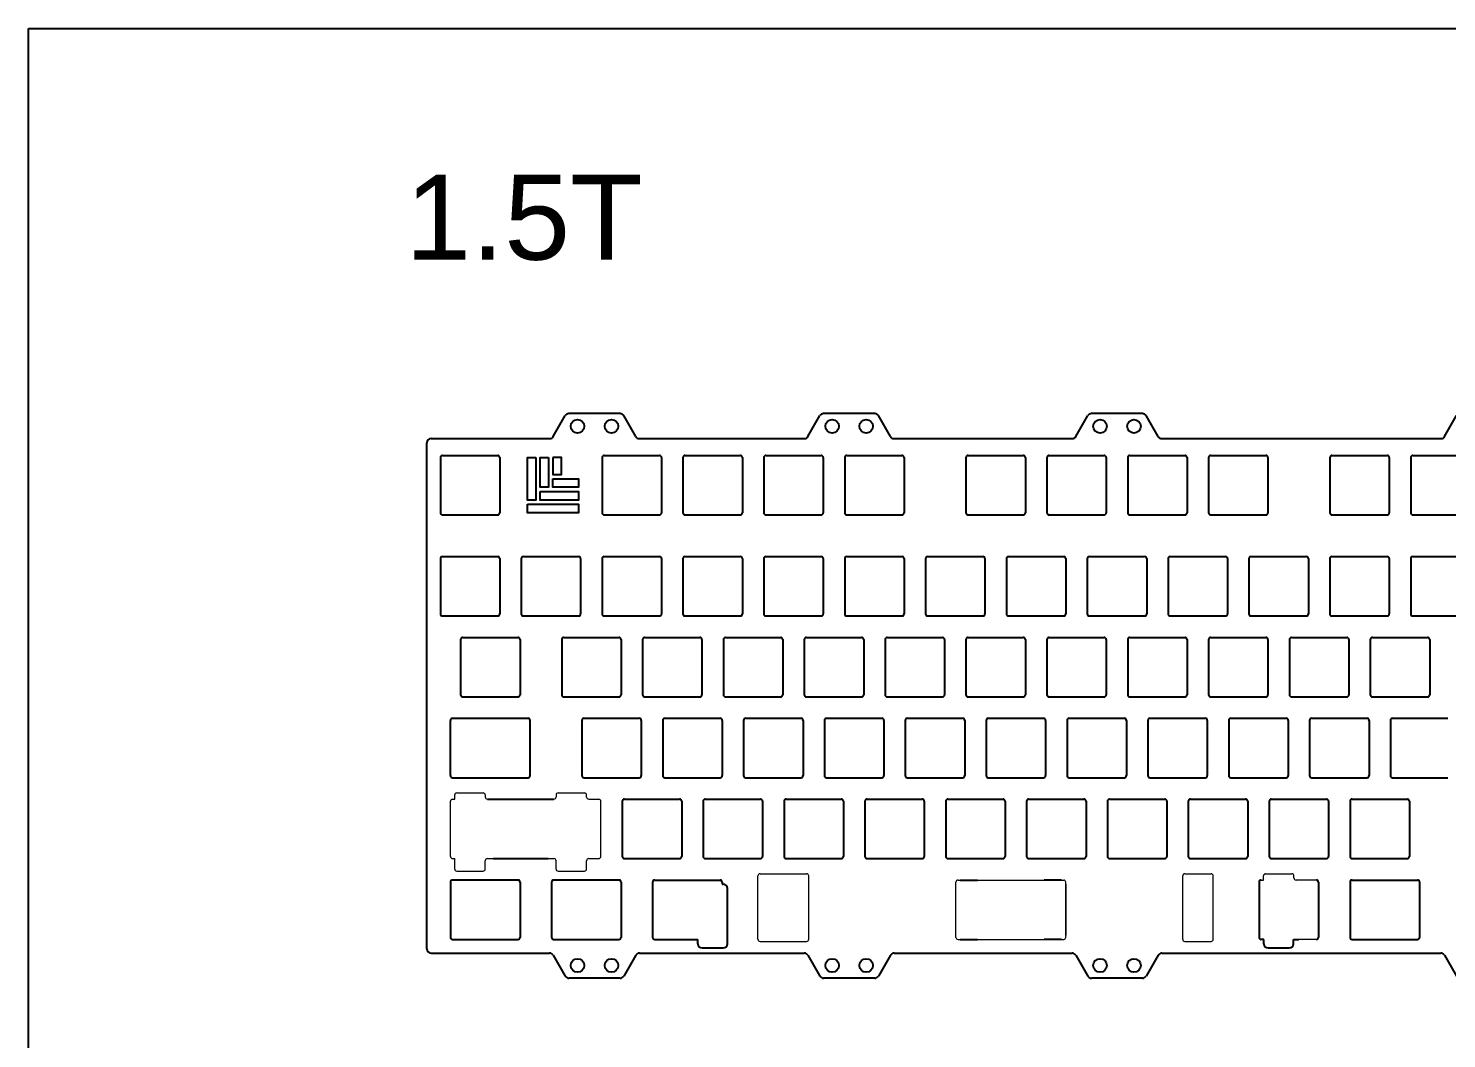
# Model space of a CAD drawing. Header units: millimetres. Extents: x 2604 to 3137, y 1244 to 1720.
# Drawn here: x 2603.6 to 2937.7, y 1482 to 1720 of the extents above; entities that cross this region are included whole.
import ezdxf

# ---------------------------------------------------------------- set-up
doc = ezdxf.new("R2010")
doc.units = ezdxf.units.MM
doc.layers.add('HOLE', color=10, linetype='Continuous')
doc.layers.add('Layer 1', color=7, linetype='Continuous')
doc.styles.get("Standard").update_dxf_attribs({"font": 'arial.ttf'})

msp = doc.modelspace()

# ---------------------------------------------------------------- linework, layer by layer
for p, q in [((2727.26, 1623.84), (2730.09, 1628.74)), ((2742.98, 1629.24), (2730.95, 1629.24)), ((2746.68, 1623.84), (2743.85, 1628.74)), ((2787.26, 1623.84), (2790.09, 1628.74)), ((2802.98, 1629.24), (2790.95, 1629.24)), ((2806.68, 1623.84), (2803.85, 1628.74)), ((2850.36, 1623.84), (2853.19, 1628.74)), ((2866.08, 1629.24), (2854.05, 1629.24)), ((2869.78, 1623.84), (2866.95, 1628.74)), ((2937.26, 1623.84), (2940.09, 1628.74)), ((2697.47, 1503.14), (2697.47, 1622.34)), ((2698.47, 1623.34), (2726.39, 1623.34)), ((2747.55, 1623.34), (2786.39, 1623.34)), ((2807.55, 1623.34), (2849.49, 1623.34)), ((2870.64, 1623.34), (2936.39, 1623.34)), ((2700.66, 1618.87), (2700.66, 1605.87)), ((2701.16, 1619.37), (2714.16, 1619.37)), ((2714.66, 1618.87), (2714.66, 1605.87)), ((2738.76, 1618.87), (2738.76, 1605.87)), ((2739.26, 1619.37), (2752.26, 1619.37)), ((2752.76, 1618.87), (2752.76, 1605.87)), ((2757.81, 1618.87), (2757.81, 1605.87)), ((2758.31, 1619.37), (2771.31, 1619.37)), ((2771.81, 1618.87), (2771.81, 1605.87)), ((2776.86, 1618.87), (2776.86, 1605.87)), ((2777.36, 1619.37), (2790.36, 1619.37)), ((2790.86, 1618.87), (2790.86, 1605.87)), ((2795.91, 1618.87), (2795.91, 1605.87)), ((2796.41, 1619.37), (2809.41, 1619.37)), ((2809.91, 1618.87), (2809.91, 1605.87)), ((2824.49, 1618.87), (2824.49, 1605.87)), ((2824.99, 1619.37), (2837.99, 1619.37)), ((2838.49, 1618.87), (2838.49, 1605.87)), ((2843.54, 1618.87), (2843.54, 1605.87)), ((2844.04, 1619.37), (2857.04, 1619.37)), ((2857.54, 1618.87), (2857.54, 1605.87)), ((2862.59, 1618.87), (2862.59, 1605.87)), ((2863.09, 1619.37), (2876.09, 1619.37)), ((2876.59, 1618.87), (2876.59, 1605.87)), ((2881.64, 1618.87), (2881.64, 1605.87)), ((2882.14, 1619.37), (2895.14, 1619.37)), ((2895.64, 1618.87), (2895.64, 1605.87)), ((2910.22, 1618.87), (2910.22, 1605.87)), ((2910.72, 1619.37), (2923.72, 1619.37)), ((2924.22, 1618.87), (2924.22, 1605.87)), ((2929.27, 1618.87), (2929.27, 1605.87)), ((2929.77, 1619.37), (2942.77, 1619.37)), ((2701.16, 1605.37), (2714.16, 1605.37)), ((2739.26, 1605.37), (2752.26, 1605.37)), ((2758.31, 1605.37), (2771.31, 1605.37)), ((2777.36, 1605.37), (2790.36, 1605.37)), ((2796.41, 1605.37), (2809.41, 1605.37)), ((2824.99, 1605.37), (2837.99, 1605.37)), ((2844.04, 1605.37), (2857.04, 1605.37)), ((2863.09, 1605.37), (2876.09, 1605.37)), ((2882.14, 1605.37), (2895.14, 1605.37)), ((2910.72, 1605.37), (2923.72, 1605.37)), ((2929.77, 1605.37), (2942.77, 1605.37)), ((2700.66, 1595.06), (2700.66, 1582.06)), ((2701.16, 1595.56), (2714.16, 1595.56)), ((2714.66, 1595.06), (2714.66, 1582.06)), ((2719.71, 1595.06), (2719.71, 1582.06)), ((2720.21, 1595.56), (2733.21, 1595.56)), ((2733.71, 1595.06), (2733.71, 1582.06)), ((2738.76, 1595.06), (2738.76, 1582.06)), ((2739.26, 1595.56), (2752.26, 1595.56)), ((2752.76, 1595.06), (2752.76, 1582.06)), ((2757.81, 1595.06), (2757.81, 1582.06)), ((2758.31, 1595.56), (2771.31, 1595.56)), ((2771.81, 1595.06), (2771.81, 1582.06)), ((2776.86, 1595.06), (2776.86, 1582.06)), ((2777.36, 1595.56), (2790.36, 1595.56)), ((2790.86, 1595.06), (2790.86, 1582.06)), ((2795.91, 1595.06), (2795.91, 1582.06)), ((2796.41, 1595.56), (2809.41, 1595.56)), ((2809.91, 1595.06), (2809.91, 1582.06)), ((2814.96, 1595.06), (2814.96, 1582.06)), ((2815.46, 1595.56), (2828.46, 1595.56)), ((2828.96, 1595.06), (2828.96, 1582.06)), ((2834.01, 1595.06), (2834.01, 1582.06)), ((2834.51, 1595.56), (2847.51, 1595.56)), ((2848.01, 1595.06), (2848.01, 1582.06)), ((2853.06, 1595.06), (2853.06, 1582.06)), ((2853.56, 1595.56), (2866.56, 1595.56)), ((2867.06, 1595.06), (2867.06, 1582.06)), ((2872.11, 1595.06), (2872.11, 1582.06)), ((2872.61, 1595.56), (2885.61, 1595.56)), ((2886.11, 1595.06), (2886.11, 1582.06)), ((2891.16, 1595.06), (2891.16, 1582.06)), ((2891.66, 1595.56), (2904.66, 1595.56)), ((2905.16, 1595.06), (2905.16, 1582.06)), ((2910.21, 1595.06), (2910.21, 1582.06)), ((2910.71, 1595.56), (2923.71, 1595.56)), ((2924.21, 1595.06), (2924.21, 1582.06)), ((2929.26, 1595.06), (2929.26, 1582.06)), ((2929.76, 1595.56), (2942.76, 1595.56)), ((2701.16, 1581.56), (2714.16, 1581.56)), ((2720.21, 1581.56), (2733.21, 1581.56)), ((2739.26, 1581.56), (2752.26, 1581.56)), ((2758.31, 1581.56), (2771.31, 1581.56)), ((2777.36, 1581.56), (2790.36, 1581.56)), ((2796.41, 1581.56), (2809.41, 1581.56)), ((2815.46, 1581.56), (2828.46, 1581.56)), ((2834.51, 1581.56), (2847.51, 1581.56)), ((2853.56, 1581.56), (2866.56, 1581.56)), ((2872.61, 1581.56), (2885.61, 1581.56)), ((2891.66, 1581.56), (2904.66, 1581.56)), ((2910.71, 1581.56), (2923.71, 1581.56)), ((2929.76, 1581.56), (2942.76, 1581.56)), ((2705.42, 1576.01), (2705.42, 1563.01)), ((2705.92, 1576.51), (2718.92, 1576.51)), ((2719.42, 1576.01), (2719.42, 1563.01)), ((2729.24, 1576.01), (2729.24, 1563.01)), ((2729.74, 1576.51), (2742.74, 1576.51)), ((2743.24, 1576.01), (2743.24, 1563.01)), ((2748.29, 1576.01), (2748.29, 1563.01)), ((2748.79, 1576.51), (2761.79, 1576.51)), ((2762.29, 1576.01), (2762.29, 1563.01)), ((2767.34, 1576.01), (2767.34, 1563.01)), ((2767.84, 1576.51), (2780.84, 1576.51)), ((2781.34, 1576.01), (2781.34, 1563.01)), ((2786.39, 1576.01), (2786.39, 1563.01)), ((2786.89, 1576.51), (2799.89, 1576.51)), ((2800.39, 1576.01), (2800.39, 1563.01)), ((2805.44, 1576.01), (2805.44, 1563.01)), ((2805.94, 1576.51), (2818.94, 1576.51)), ((2819.44, 1576.01), (2819.44, 1563.01)), ((2824.49, 1576.01), (2824.49, 1563.01)), ((2824.99, 1576.51), (2837.99, 1576.51)), ((2838.49, 1576.01), (2838.49, 1563.01)), ((2843.54, 1576.01), (2843.54, 1563.01)), ((2844.04, 1576.51), (2857.04, 1576.51)), ((2857.54, 1576.01), (2857.54, 1563.01)), ((2862.59, 1576.01), (2862.59, 1563.01)), ((2863.09, 1576.51), (2876.09, 1576.51)), ((2876.59, 1576.01), (2876.59, 1563.01)), ((2881.64, 1576.01), (2881.64, 1563.01)), ((2882.14, 1576.51), (2895.14, 1576.51)), ((2895.64, 1576.01), (2895.64, 1563.01)), ((2900.69, 1576.01), (2900.69, 1563.01)), ((2901.19, 1576.51), (2914.19, 1576.51)), ((2914.69, 1576.01), (2914.69, 1563.01)), ((2919.74, 1576.01), (2919.74, 1563.01)), ((2920.24, 1576.51), (2933.24, 1576.51)), ((2933.74, 1576.01), (2933.74, 1563.01)), ((2705.92, 1562.51), (2718.92, 1562.51)), ((2729.74, 1562.51), (2742.74, 1562.51)), ((2748.79, 1562.51), (2761.79, 1562.51)), ((2767.84, 1562.51), (2780.84, 1562.51)), ((2786.89, 1562.51), (2799.89, 1562.51)), ((2805.94, 1562.51), (2818.94, 1562.51)), ((2824.99, 1562.51), (2837.99, 1562.51)), ((2844.04, 1562.51), (2857.04, 1562.51)), ((2863.09, 1562.51), (2876.09, 1562.51)), ((2882.14, 1562.51), (2895.14, 1562.51)), ((2901.19, 1562.51), (2914.19, 1562.51)), ((2920.24, 1562.51), (2933.24, 1562.51)), ((2703.54, 1557.46), (2721.31, 1557.46)), ((2734.5, 1557.46), (2747.5, 1557.46)), ((2753.55, 1557.46), (2766.55, 1557.46)), ((2772.6, 1557.46), (2785.6, 1557.46)), ((2791.65, 1557.46), (2804.65, 1557.46)), ((2810.7, 1557.46), (2823.7, 1557.46)), ((2829.75, 1557.46), (2842.75, 1557.46)), ((2848.8, 1557.46), (2861.8, 1557.46)), ((2867.85, 1557.46), (2880.85, 1557.46)), ((2886.9, 1557.46), (2899.9, 1557.46)), ((2905.95, 1557.46), (2918.95, 1557.46)), ((2925, 1557.46), (2938, 1557.46)), ((2703.04, 1543.96), (2703.04, 1556.96)), ((2721.81, 1543.96), (2721.81, 1556.96)), ((2734, 1556.96), (2734, 1543.96)), ((2748, 1556.96), (2748, 1543.96)), ((2753.05, 1556.96), (2753.05, 1543.96)), ((2767.05, 1556.96), (2767.05, 1543.96)), ((2772.1, 1556.96), (2772.1, 1543.96)), ((2786.1, 1556.96), (2786.1, 1543.96)), ((2791.15, 1556.96), (2791.15, 1543.96)), ((2805.15, 1556.96), (2805.15, 1543.96)), ((2810.2, 1556.96), (2810.2, 1543.96)), ((2824.2, 1556.96), (2824.2, 1543.96)), ((2829.25, 1556.96), (2829.25, 1543.96)), ((2843.25, 1556.96), (2843.25, 1543.96)), ((2848.3, 1556.96), (2848.3, 1543.96)), ((2862.3, 1556.96), (2862.3, 1543.96)), ((2867.35, 1556.96), (2867.35, 1543.96)), ((2881.35, 1556.96), (2881.35, 1543.96)), ((2886.4, 1556.96), (2886.4, 1543.96)), ((2900.4, 1556.96), (2900.4, 1543.96)), ((2905.45, 1556.96), (2905.45, 1543.96)), ((2919.45, 1556.96), (2919.45, 1543.96)), ((2924.5, 1556.96), (2924.5, 1543.96)), ((2703.54, 1543.46), (2721.31, 1543.46)), ((2734.5, 1543.46), (2747.5, 1543.46)), ((2753.55, 1543.46), (2766.55, 1543.46)), ((2772.6, 1543.46), (2785.6, 1543.46)), ((2791.65, 1543.46), (2804.65, 1543.46)), ((2810.7, 1543.46), (2823.7, 1543.46)), ((2829.75, 1543.46), (2842.75, 1543.46)), ((2848.8, 1543.46), (2861.8, 1543.46)), ((2867.85, 1543.46), (2880.85, 1543.46)), ((2886.9, 1543.46), (2899.9, 1543.46)), ((2905.95, 1543.46), (2918.95, 1543.46)), ((2925, 1543.46), (2938, 1543.46)), ((2711.73, 1538.41), (2727.41, 1538.41)), ((2743.52, 1537.91), (2743.52, 1524.91)), ((2744.02, 1538.41), (2757.02, 1538.41)), ((2757.52, 1537.91), (2757.52, 1524.91)), ((2762.57, 1537.91), (2762.57, 1524.91)), ((2763.07, 1538.41), (2776.07, 1538.41)), ((2776.57, 1537.91), (2776.57, 1524.91)), ((2781.62, 1537.91), (2781.62, 1524.91)), ((2782.12, 1538.41), (2795.12, 1538.41)), ((2795.62, 1537.91), (2795.62, 1524.91)), ((2800.67, 1537.91), (2800.67, 1524.91)), ((2801.17, 1538.41), (2814.17, 1538.41)), ((2814.67, 1537.91), (2814.67, 1524.91)), ((2819.72, 1537.91), (2819.72, 1524.91)), ((2820.22, 1538.41), (2833.22, 1538.41)), ((2833.72, 1537.91), (2833.72, 1524.91)), ((2838.77, 1537.91), (2838.77, 1524.91)), ((2839.27, 1538.41), (2852.27, 1538.41)), ((2852.77, 1537.91), (2852.77, 1524.91)), ((2857.82, 1537.91), (2857.82, 1524.91)), ((2858.32, 1538.41), (2871.32, 1538.41)), ((2871.82, 1537.91), (2871.82, 1524.91)), ((2876.87, 1537.91), (2876.87, 1524.91)), ((2877.37, 1538.41), (2890.37, 1538.41)), ((2890.87, 1537.91), (2890.87, 1524.91)), ((2895.92, 1537.91), (2895.92, 1524.91)), ((2896.42, 1538.41), (2909.42, 1538.41)), ((2909.92, 1537.91), (2909.92, 1524.91)), ((2914.97, 1537.91), (2914.97, 1524.91)), ((2915.47, 1538.41), (2928.47, 1538.41)), ((2928.97, 1537.91), (2928.97, 1524.91)), ((2713.07, 1524.41), (2726.07, 1524.41)), ((2744.02, 1524.41), (2757.02, 1524.41)), ((2763.07, 1524.41), (2776.07, 1524.41)), ((2782.12, 1524.41), (2795.12, 1524.41)), ((2801.17, 1524.41), (2814.17, 1524.41)), ((2820.22, 1524.41), (2833.22, 1524.41)), ((2839.27, 1524.41), (2852.27, 1524.41)), ((2858.32, 1524.41), (2871.32, 1524.41)), ((2877.37, 1524.41), (2890.37, 1524.41)), ((2896.42, 1524.41), (2909.42, 1524.41)), ((2915.47, 1524.41), (2928.47, 1524.41)), ((2703.04, 1518.86), (2703.04, 1505.86)), ((2718.92, 1519.36), (2703.54, 1519.36)), ((2719.42, 1518.86), (2719.42, 1505.86)), ((2726.85, 1518.86), (2726.85, 1505.86)), ((2742.73, 1519.36), (2727.35, 1519.36)), ((2743.23, 1518.86), (2743.23, 1505.86)), ((2750.66, 1518.86), (2750.66, 1505.86)), ((2751.16, 1519.36), (2766.54, 1519.36)), ((2767.04, 1518.86), (2767.04, 1518.36)), ((2767.04, 1518.36), (2767.31, 1518.36)), ((2768.31, 1504.36), (2768.31, 1517.36)), ((2823.11, 1519.36), (2827.21, 1519.36)), ((2847.01, 1519.36), (2842.91, 1519.36)), ((2893.54, 1518.86), (2893.54, 1505.86)), ((2907.54, 1518.86), (2907.54, 1505.86)), ((2914.97, 1518.86), (2914.97, 1505.86)), ((2915.47, 1519.36), (2930.86, 1519.36)), ((2931.36, 1518.86), (2931.36, 1505.86)), ((2703.54, 1505.36), (2718.92, 1505.36)), ((2727.35, 1505.36), (2742.73, 1505.36)), ((2751.16, 1505.36), (2761.31, 1505.36)), ((2761.31, 1504.36), (2761.31, 1505.36)), ((2823.11, 1505.36), (2827.21, 1505.36)), ((2847.01, 1505.36), (2842.91, 1505.36)), ((2894.66, 1505.36), (2894.04, 1505.36)), ((2894.66, 1505.36), (2894.66, 1505.36)), ((2894.66, 1504.36), (2894.66, 1505.36)), ((2901.66, 1505.36), (2901.66, 1505.36)), ((2901.66, 1504.36), (2901.66, 1505.36)), ((2901.66, 1505.36), (2902.94, 1505.36)), ((2915.47, 1505.36), (2930.86, 1505.36)), ((2698.47, 1502.14), (2726.39, 1502.14)), ((2727.26, 1501.64), (2730.09, 1496.74)), ((2746.68, 1501.64), (2743.85, 1496.74)), ((2747.55, 1502.14), (2786.39, 1502.14)), ((2762.31, 1503.36), (2767.31, 1503.36)), ((2787.26, 1501.64), (2790.09, 1496.74)), ((2806.68, 1501.64), (2803.85, 1496.74)), ((2807.55, 1502.14), (2849.49, 1502.14)), ((2850.36, 1501.64), (2853.19, 1496.74)), ((2869.78, 1501.64), (2866.95, 1496.74)), ((2870.64, 1502.14), (2936.39, 1502.14)), ((2895.66, 1503.36), (2900.66, 1503.36)), ((2937.26, 1501.64), (2940.09, 1496.74)), ((2742.98, 1496.24), (2730.95, 1496.24)), ((2802.98, 1496.24), (2790.95, 1496.24)), ((2866.08, 1496.24), (2854.05, 1496.24))]:
    msp.add_line(p, q)
at = {"color": 7, "linetype": 'Continuous', "lineweight": 15}
for p, q in [((2700.66, 1605.87), (2700.66, 1618.87)), ((2701.16, 1619.37), (2714.16, 1619.37)), ((2738.76, 1605.87), (2738.76, 1618.87)), ((2739.26, 1619.37), (2752.26, 1619.37)), ((2752.76, 1605.87), (2752.76, 1618.87)), ((2757.81, 1605.87), (2757.81, 1618.87)), ((2758.31, 1619.37), (2771.31, 1619.37)), ((2771.81, 1605.87), (2771.81, 1618.87)), ((2776.86, 1605.87), (2776.86, 1618.87)), ((2777.36, 1619.37), (2790.36, 1619.37)), ((2790.86, 1605.87), (2790.86, 1618.87)), ((2795.91, 1605.87), (2795.91, 1618.87)), ((2796.41, 1619.37), (2809.41, 1619.37)), ((2809.91, 1605.87), (2809.91, 1618.87)), ((2824.49, 1605.87), (2824.49, 1618.87)), ((2824.99, 1619.37), (2837.99, 1619.37)), ((2838.49, 1605.87), (2838.49, 1618.87)), ((2843.54, 1605.87), (2843.54, 1618.87)), ((2844.04, 1619.37), (2857.04, 1619.37)), ((2857.54, 1605.87), (2857.54, 1618.87)), ((2862.59, 1605.87), (2862.59, 1618.87)), ((2863.09, 1619.37), (2876.09, 1619.37)), ((2876.59, 1605.87), (2876.59, 1618.87)), ((2881.64, 1605.87), (2881.64, 1618.87)), ((2882.14, 1619.37), (2895.14, 1619.37)), ((2895.64, 1605.87), (2895.64, 1618.87)), ((2910.21, 1605.87), (2910.21, 1618.87)), ((2910.71, 1619.37), (2923.71, 1619.37)), ((2924.21, 1605.87), (2924.21, 1618.87)), ((2929.26, 1605.87), (2929.26, 1618.87)), ((2929.76, 1619.37), (2942.76, 1619.37)), ((2701.16, 1605.37), (2714.16, 1605.37)), ((2739.26, 1605.37), (2752.26, 1605.37)), ((2758.31, 1605.37), (2771.31, 1605.37)), ((2777.36, 1605.37), (2790.36, 1605.37)), ((2796.41, 1605.37), (2809.41, 1605.37)), ((2824.99, 1605.37), (2837.99, 1605.37)), ((2844.04, 1605.37), (2857.04, 1605.37)), ((2863.09, 1605.37), (2876.09, 1605.37)), ((2882.14, 1605.37), (2895.14, 1605.37)), ((2910.71, 1605.37), (2923.71, 1605.37)), ((2929.76, 1605.37), (2942.76, 1605.37)), ((2700.66, 1582.06), (2700.66, 1595.06)), ((2700.66, 1582.06), (2700.66, 1595.06)), ((2714.16, 1595.56), (2701.16, 1595.56)), ((2701.16, 1595.56), (2714.16, 1595.56)), ((2714.66, 1582.06), (2714.66, 1595.06)), ((2714.66, 1582.06), (2714.66, 1595.06)), ((2719.71, 1582.06), (2719.71, 1595.06)), ((2720.21, 1595.56), (2733.21, 1595.56)), ((2733.71, 1582.06), (2733.71, 1595.06)), ((2738.76, 1582.06), (2738.76, 1595.06)), ((2739.26, 1595.56), (2752.26, 1595.56)), ((2752.76, 1582.06), (2752.76, 1595.06)), ((2757.81, 1582.06), (2757.81, 1595.06)), ((2758.31, 1595.56), (2771.31, 1595.56)), ((2771.81, 1582.06), (2771.81, 1595.06)), ((2776.86, 1582.06), (2776.86, 1595.06)), ((2777.36, 1595.56), (2790.36, 1595.56)), ((2790.86, 1582.06), (2790.86, 1595.06)), ((2795.91, 1582.06), (2795.91, 1595.06)), ((2796.41, 1595.56), (2809.41, 1595.56)), ((2809.91, 1582.06), (2809.91, 1595.06)), ((2814.96, 1582.06), (2814.96, 1595.06)), ((2815.46, 1595.56), (2828.46, 1595.56)), ((2828.96, 1582.06), (2828.96, 1595.06)), ((2834.01, 1582.06), (2834.01, 1595.06)), ((2834.51, 1595.56), (2847.51, 1595.56)), ((2848.01, 1582.06), (2848.01, 1595.06)), ((2853.06, 1582.06), (2853.06, 1595.06)), ((2853.56, 1595.56), (2866.56, 1595.56)), ((2867.06, 1582.06), (2867.06, 1595.06)), ((2872.11, 1582.06), (2872.11, 1595.06)), ((2872.61, 1595.56), (2885.61, 1595.56)), ((2886.11, 1582.06), (2886.11, 1595.06)), ((2891.16, 1582.06), (2891.16, 1595.06)), ((2891.66, 1595.56), (2904.66, 1595.56)), ((2905.16, 1582.06), (2905.16, 1595.06)), ((2910.21, 1582.06), (2910.21, 1595.06)), ((2910.71, 1595.56), (2923.71, 1595.56)), ((2924.21, 1582.06), (2924.21, 1595.06)), ((2929.26, 1582.06), (2929.26, 1595.06)), ((2929.76, 1595.56), (2942.76, 1595.56)), ((2701.16, 1581.56), (2714.16, 1581.56)), ((2714.16, 1581.56), (2701.16, 1581.56)), ((2720.21, 1581.56), (2733.21, 1581.56)), ((2739.26, 1581.56), (2752.26, 1581.56)), ((2758.31, 1581.56), (2771.31, 1581.56)), ((2777.36, 1581.56), (2790.36, 1581.56)), ((2796.41, 1581.56), (2809.41, 1581.56)), ((2815.46, 1581.56), (2828.46, 1581.56)), ((2834.51, 1581.56), (2847.51, 1581.56)), ((2853.56, 1581.56), (2866.56, 1581.56)), ((2872.61, 1581.56), (2885.61, 1581.56)), ((2891.66, 1581.56), (2904.66, 1581.56)), ((2910.71, 1581.56), (2923.71, 1581.56)), ((2929.76, 1581.56), (2942.76, 1581.56)), ((2705.42, 1563.01), (2705.42, 1576.01)), ((2705.92, 1576.51), (2718.92, 1576.51)), ((2719.42, 1563.01), (2719.42, 1576.01)), ((2729.24, 1563.01), (2729.24, 1576.01)), ((2729.74, 1576.51), (2742.74, 1576.51)), ((2743.24, 1563.01), (2743.24, 1576.01)), ((2748.29, 1563.01), (2748.29, 1576.01)), ((2748.79, 1576.51), (2761.79, 1576.51)), ((2762.29, 1563.01), (2762.29, 1576.01)), ((2767.34, 1563.01), (2767.34, 1576.01)), ((2767.84, 1576.51), (2780.84, 1576.51)), ((2781.34, 1563.01), (2781.34, 1576.01)), ((2786.39, 1563.01), (2786.39, 1576.01)), ((2786.89, 1576.51), (2799.89, 1576.51)), ((2800.39, 1563.01), (2800.39, 1576.01)), ((2805.44, 1563.01), (2805.44, 1576.01)), ((2805.94, 1576.51), (2818.94, 1576.51)), ((2819.44, 1563.01), (2819.44, 1576.01)), ((2824.49, 1563.01), (2824.49, 1576.01)), ((2824.99, 1576.51), (2837.99, 1576.51)), ((2838.49, 1563.01), (2838.49, 1576.01)), ((2843.54, 1563.01), (2843.54, 1576.01)), ((2844.04, 1576.51), (2857.04, 1576.51)), ((2857.54, 1563.01), (2857.54, 1576.01)), ((2862.59, 1563.01), (2862.59, 1576.01)), ((2863.09, 1576.51), (2876.09, 1576.51)), ((2876.59, 1563.01), (2876.59, 1576.01)), ((2881.64, 1563.01), (2881.64, 1576.01)), ((2882.14, 1576.51), (2895.14, 1576.51)), ((2895.64, 1563.01), (2895.64, 1576.01)), ((2900.69, 1563.01), (2900.69, 1576.01)), ((2901.19, 1576.51), (2914.19, 1576.51)), ((2914.69, 1563.01), (2914.69, 1576.01)), ((2919.74, 1563.01), (2919.74, 1576.01)), ((2920.24, 1576.51), (2933.24, 1576.51)), ((2933.74, 1563.01), (2933.74, 1576.01)), ((2705.92, 1562.51), (2718.92, 1562.51)), ((2729.74, 1562.51), (2742.74, 1562.51)), ((2748.79, 1562.51), (2761.79, 1562.51)), ((2767.84, 1562.51), (2780.84, 1562.51)), ((2786.89, 1562.51), (2799.89, 1562.51)), ((2805.94, 1562.51), (2818.94, 1562.51)), ((2824.99, 1562.51), (2837.99, 1562.51)), ((2844.04, 1562.51), (2857.04, 1562.51)), ((2863.09, 1562.51), (2876.09, 1562.51)), ((2882.14, 1562.51), (2895.14, 1562.51)), ((2901.19, 1562.51), (2914.19, 1562.51)), ((2920.24, 1562.51), (2933.24, 1562.51)), ((2703.54, 1557.46), (2721.31, 1557.46)), ((2734.5, 1557.46), (2747.5, 1557.46)), ((2753.55, 1557.46), (2766.55, 1557.46)), ((2772.6, 1557.46), (2785.6, 1557.46)), ((2791.65, 1557.46), (2804.65, 1557.46)), ((2810.7, 1557.46), (2823.7, 1557.46)), ((2829.75, 1557.46), (2842.75, 1557.46)), ((2848.8, 1557.46), (2861.8, 1557.46)), ((2867.85, 1557.46), (2880.85, 1557.46)), ((2886.9, 1557.46), (2899.9, 1557.46)), ((2905.95, 1557.46), (2918.95, 1557.46)), ((2925, 1557.46), (2938, 1557.46)), ((2703.04, 1543.96), (2703.04, 1556.96)), ((2721.81, 1543.96), (2721.81, 1556.96)), ((2734, 1543.96), (2734, 1556.96)), ((2748, 1543.96), (2748, 1556.96)), ((2753.05, 1543.96), (2753.05, 1556.96)), ((2767.05, 1543.96), (2767.05, 1556.96)), ((2772.1, 1543.96), (2772.1, 1556.96)), ((2786.1, 1543.96), (2786.1, 1556.96)), ((2791.15, 1543.96), (2791.15, 1556.96)), ((2805.15, 1543.96), (2805.15, 1556.96)), ((2810.2, 1543.96), (2810.2, 1556.96)), ((2824.2, 1543.96), (2824.2, 1556.96)), ((2829.25, 1543.96), (2829.25, 1556.96)), ((2843.25, 1543.96), (2843.25, 1556.96)), ((2848.3, 1543.96), (2848.3, 1556.96)), ((2862.3, 1543.96), (2862.3, 1556.96)), ((2867.35, 1543.96), (2867.35, 1556.96)), ((2881.35, 1543.96), (2881.35, 1556.96)), ((2886.4, 1543.96), (2886.4, 1556.96)), ((2900.4, 1543.96), (2900.4, 1556.96)), ((2905.45, 1543.96), (2905.45, 1556.96)), ((2919.45, 1543.96), (2919.45, 1556.96)), ((2924.5, 1543.96), (2924.5, 1556.96)), ((2703.54, 1543.46), (2721.31, 1543.46)), ((2734.5, 1543.46), (2747.5, 1543.46)), ((2753.55, 1543.46), (2766.55, 1543.46)), ((2772.6, 1543.46), (2785.6, 1543.46)), ((2791.65, 1543.46), (2804.65, 1543.46)), ((2810.7, 1543.46), (2823.7, 1543.46)), ((2829.75, 1543.46), (2842.75, 1543.46)), ((2848.8, 1543.46), (2861.8, 1543.46)), ((2867.85, 1543.46), (2880.85, 1543.46)), ((2886.9, 1543.46), (2899.9, 1543.46)), ((2905.95, 1543.46), (2918.95, 1543.46)), ((2925, 1543.46), (2938, 1543.46)), ((2703.04, 1524.91), (2703.04, 1537.91)), ((2703.54, 1538.41), (2704.03, 1538.41)), ((2704.03, 1538.41), (2704.03, 1539.4)), ((2704.53, 1539.9), (2710.73, 1539.9)), ((2711.23, 1539.4), (2711.23, 1538.91)), ((2727.91, 1539.4), (2727.91, 1538.91)), ((2728.41, 1539.9), (2734.61, 1539.9)), ((2735.11, 1538.91), (2735.11, 1539.4)), ((2735.61, 1538.41), (2737.98, 1538.41)), ((2738.47, 1524.91), (2738.47, 1537.91)), ((2743.52, 1524.91), (2743.52, 1537.91)), ((2744.02, 1538.41), (2757.02, 1538.41)), ((2757.52, 1524.91), (2757.52, 1537.91)), ((2762.57, 1524.91), (2762.57, 1537.91)), ((2763.07, 1538.41), (2776.07, 1538.41)), ((2776.57, 1524.91), (2776.57, 1537.91)), ((2781.62, 1524.91), (2781.62, 1537.91)), ((2782.12, 1538.41), (2795.12, 1538.41)), ((2795.62, 1524.91), (2795.62, 1537.91)), ((2800.67, 1524.91), (2800.67, 1537.91)), ((2801.17, 1538.41), (2814.17, 1538.41)), ((2814.67, 1524.91), (2814.67, 1537.91)), ((2819.72, 1524.91), (2819.72, 1537.91)), ((2820.22, 1538.41), (2833.22, 1538.41)), ((2833.72, 1524.91), (2833.72, 1537.91)), ((2838.77, 1524.91), (2838.77, 1537.91)), ((2839.27, 1538.41), (2852.27, 1538.41)), ((2852.77, 1524.91), (2852.77, 1537.91)), ((2857.82, 1524.91), (2857.82, 1537.91)), ((2858.32, 1538.41), (2871.32, 1538.41)), ((2871.82, 1524.91), (2871.82, 1537.91)), ((2876.87, 1524.91), (2876.87, 1537.91)), ((2877.37, 1538.41), (2890.37, 1538.41)), ((2890.87, 1524.91), (2890.87, 1537.91)), ((2895.92, 1524.91), (2895.92, 1537.91)), ((2896.42, 1538.41), (2909.42, 1538.41)), ((2909.92, 1524.91), (2909.92, 1537.91)), ((2914.97, 1524.91), (2914.97, 1537.91)), ((2915.47, 1538.41), (2928.47, 1538.41)), ((2928.97, 1524.91), (2928.97, 1537.91)), ((2703.54, 1524.41), (2704.03, 1524.41)), ((2704.03, 1521.96), (2704.03, 1524.41)), ((2711.23, 1521.96), (2711.23, 1523.91)), ((2711.73, 1524.41), (2727.41, 1524.41)), ((2727.91, 1521.96), (2727.91, 1523.91)), ((2735.11, 1521.96), (2735.11, 1523.91)), ((2735.61, 1524.41), (2737.98, 1524.41)), ((2744.02, 1524.41), (2757.02, 1524.41)), ((2763.07, 1524.41), (2776.07, 1524.41)), ((2782.12, 1524.41), (2795.12, 1524.41)), ((2801.17, 1524.41), (2814.17, 1524.41)), ((2820.22, 1524.41), (2833.22, 1524.41)), ((2839.27, 1524.41), (2852.27, 1524.41)), ((2858.32, 1524.41), (2871.32, 1524.41)), ((2877.37, 1524.41), (2890.37, 1524.41)), ((2896.42, 1524.41), (2909.42, 1524.41)), ((2915.47, 1524.41), (2928.47, 1524.41)), ((2704.53, 1521.46), (2710.73, 1521.46)), ((2728.41, 1521.46), (2734.61, 1521.46)), ((2775.47, 1505.41), (2775.47, 1520.35)), ((2775.97, 1520.85), (2786.93, 1520.85)), ((2787.43, 1505.41), (2787.43, 1520.35)), ((2875.54, 1505.41), (2875.54, 1520.35)), ((2876.04, 1520.85), (2882.24, 1520.85)), ((2882.74, 1505.41), (2882.74, 1520.35)), ((2894.56, 1519.36), (2894.56, 1520.35)), ((2895.06, 1520.85), (2901.26, 1520.85)), ((2901.76, 1519.86), (2901.76, 1520.35)), ((2703.04, 1505.86), (2703.04, 1518.86)), ((2703.54, 1519.36), (2718.92, 1519.36)), ((2719.42, 1505.86), (2719.42, 1518.86)), ((2726.86, 1505.86), (2726.86, 1518.86)), ((2727.36, 1519.36), (2742.74, 1519.36)), ((2743.24, 1505.86), (2743.24, 1518.86)), ((2750.66, 1506.36), (2750.66, 1518.36)), ((2750.67, 1505.86), (2750.67, 1518.86)), ((2822.11, 1505.86), (2822.11, 1518.86)), ((2822.11, 1506.36), (2822.11, 1518.36)), ((2822.61, 1519.36), (2847.51, 1519.36)), ((2823.11, 1519.36), (2847.01, 1519.36)), ((2848.01, 1505.86), (2848.01, 1518.86)), ((2848.01, 1518.36), (2848.01, 1506.36)), ((2893.54, 1505.86), (2893.54, 1518.86)), ((2894.04, 1519.36), (2894.56, 1519.36)), ((2907.04, 1519.36), (2902.26, 1519.36)), ((2907.54, 1505.86), (2907.54, 1518.86)), ((2914.97, 1505.86), (2914.97, 1518.86)), ((2915.47, 1519.36), (2930.86, 1519.36)), ((2931.36, 1505.86), (2931.36, 1518.86)), ((2703.54, 1505.36), (2718.92, 1505.36)), ((2727.36, 1505.36), (2742.74, 1505.36)), ((2775.97, 1504.91), (2786.93, 1504.91)), ((2822.61, 1505.36), (2847.51, 1505.36)), ((2876.04, 1504.91), (2882.24, 1504.91)), ((2894.04, 1505.36), (2894.36, 1505.36)), ((2907.04, 1505.36), (2901.96, 1505.36)), ((2915.47, 1505.36), (2930.86, 1505.36))]:
    msp.add_line(p, q, dxfattribs=at)
msp.add_lwpolyline([(2603.59, 1719.96), (3136.55, 1719.96), (3136.55, 1244.05), (2603.59, 1244.05)], close=True)
for centre in [(2732.97, 1626.24), (2740.97, 1626.24), (2792.97, 1626.24), (2800.97, 1626.24), (2856.07, 1626.24), (2864.07, 1626.24), (2732.97, 1499.24), (2740.97, 1499.24), (2792.97, 1499.24), (2800.97, 1499.24), (2856.07, 1499.24), (2864.07, 1499.24)]:
    msp.add_circle(centre, 1.6)
for centre, radius, start, end in [((2730.95, 1628.24), 1, 90, 150), ((2742.98, 1628.24), 1, 30, 90), ((2790.95, 1628.24), 1, 90, 150), ((2802.98, 1628.24), 1, 30, 90), ((2854.05, 1628.24), 1, 90, 150), ((2866.08, 1628.24), 1, 30, 90), ((2698.47, 1622.34), 1, 90, 180), ((2726.39, 1624.34), 1, 270, 330), ((2747.55, 1624.34), 1, 210, 270), ((2786.39, 1624.34), 1, 270, 330), ((2807.55, 1624.34), 1, 210, 270), ((2849.49, 1624.34), 1, 270, 330), ((2870.65, 1624.34), 1, 210, 270), ((2936.39, 1624.34), 1, 270, 330), ((2701.16, 1618.87), 0.5, 90, 180), ((2714.16, 1618.87), 0.5, 0, 90), ((2739.26, 1618.87), 0.5, 90, 180), ((2752.26, 1618.87), 0.5, 0, 90), ((2758.31, 1618.87), 0.5, 90, 180), ((2771.31, 1618.87), 0.5, 0, 90), ((2777.36, 1618.87), 0.5, 90, 180), ((2790.36, 1618.87), 0.5, 0, 90), ((2796.41, 1618.87), 0.5, 90, 180), ((2809.41, 1618.87), 0.5, 0, 90), ((2824.99, 1618.87), 0.5, 90, 180), ((2837.99, 1618.87), 0.5, 0, 90), ((2844.04, 1618.87), 0.5, 90, 180), ((2857.04, 1618.87), 0.5, 0, 90), ((2863.09, 1618.87), 0.5, 90, 180), ((2876.09, 1618.87), 0.5, 0, 90), ((2882.14, 1618.87), 0.5, 90, 180), ((2895.14, 1618.87), 0.5, 0, 90), ((2910.72, 1618.87), 0.5, 90, 180), ((2923.72, 1618.87), 0.5, 0, 90), ((2929.77, 1618.87), 0.5, 90, 180), ((2701.16, 1605.87), 0.5, 180, 270), ((2714.16, 1605.87), 0.5, 270, 0), ((2739.26, 1605.87), 0.5, 180, 270), ((2752.26, 1605.87), 0.5, 270, 0), ((2758.31, 1605.87), 0.5, 180, 270), ((2771.31, 1605.87), 0.5, 270, 0), ((2777.36, 1605.87), 0.5, 180, 270), ((2790.36, 1605.87), 0.5, 270, 0), ((2796.41, 1605.87), 0.5, 180, 270), ((2809.41, 1605.87), 0.5, 270, 0), ((2824.99, 1605.87), 0.5, 180, 270), ((2837.99, 1605.87), 0.5, 270, 0), ((2844.04, 1605.87), 0.5, 180, 270), ((2857.04, 1605.87), 0.5, 270, 0), ((2863.09, 1605.87), 0.5, 180, 270), ((2876.09, 1605.87), 0.5, 270, 0), ((2882.14, 1605.87), 0.5, 180, 270), ((2895.14, 1605.87), 0.5, 270, 0), ((2910.72, 1605.87), 0.5, 180, 270), ((2923.72, 1605.87), 0.5, 270, 0), ((2929.77, 1605.87), 0.5, 180, 270), ((2701.16, 1595.06), 0.5, 90, 180), ((2714.16, 1595.06), 0.5, 0, 90), ((2720.21, 1595.06), 0.5, 90, 180), ((2733.21, 1595.06), 0.5, 0, 90), ((2739.26, 1595.06), 0.5, 90, 180), ((2752.26, 1595.06), 0.5, 0, 90), ((2758.31, 1595.06), 0.5, 90, 180), ((2771.31, 1595.06), 0.5, 0, 90), ((2777.36, 1595.06), 0.5, 90, 180), ((2790.36, 1595.06), 0.5, 0, 90), ((2796.41, 1595.06), 0.5, 90, 180), ((2809.41, 1595.06), 0.5, 0, 90), ((2815.46, 1595.06), 0.5, 90, 180), ((2828.46, 1595.06), 0.5, 0, 90), ((2834.51, 1595.06), 0.5, 90, 180), ((2847.51, 1595.06), 0.5, 0, 90), ((2853.56, 1595.06), 0.5, 90, 180), ((2866.56, 1595.06), 0.5, 0, 90), ((2872.61, 1595.06), 0.5, 90, 180), ((2885.61, 1595.06), 0.5, 0, 90), ((2891.66, 1595.06), 0.5, 90, 180), ((2904.66, 1595.06), 0.5, 0, 90), ((2910.71, 1595.06), 0.5, 90, 180), ((2923.71, 1595.06), 0.5, 0, 90), ((2929.76, 1595.06), 0.5, 90, 180), ((2701.16, 1582.06), 0.5, 180, 270), ((2714.16, 1582.06), 0.5, 270, 0), ((2720.21, 1582.06), 0.5, 180, 270), ((2733.21, 1582.06), 0.5, 270, 0), ((2739.26, 1582.06), 0.5, 180, 270), ((2752.26, 1582.06), 0.5, 270, 0), ((2758.31, 1582.06), 0.5, 180, 270), ((2771.31, 1582.06), 0.5, 270, 0), ((2777.36, 1582.06), 0.5, 180, 270), ((2790.36, 1582.06), 0.5, 270, 0), ((2796.41, 1582.06), 0.5, 180, 270), ((2809.41, 1582.06), 0.5, 270, 0), ((2815.46, 1582.06), 0.5, 180, 270), ((2828.46, 1582.06), 0.5, 270, 0), ((2834.51, 1582.06), 0.5, 180, 270), ((2847.51, 1582.06), 0.5, 270, 0), ((2853.56, 1582.06), 0.5, 180, 270), ((2866.56, 1582.06), 0.5, 270, 0), ((2872.61, 1582.06), 0.5, 180, 270), ((2885.61, 1582.06), 0.5, 270, 0), ((2891.66, 1582.06), 0.5, 180, 270), ((2904.66, 1582.06), 0.5, 270, 0), ((2910.71, 1582.06), 0.5, 180, 270), ((2923.71, 1582.06), 0.5, 270, 0), ((2929.76, 1582.06), 0.5, 180, 270), ((2705.92, 1576.01), 0.5, 90, 180), ((2718.92, 1576.01), 0.5, 0, 90), ((2729.74, 1576.01), 0.5, 90, 180), ((2742.74, 1576.01), 0.5, 0, 90), ((2748.79, 1576.01), 0.5, 90, 180), ((2761.79, 1576.01), 0.5, 0, 90), ((2767.84, 1576.01), 0.5, 90, 180), ((2780.84, 1576.01), 0.5, 0, 90), ((2786.89, 1576.01), 0.5, 90, 180), ((2799.89, 1576.01), 0.5, 0, 90), ((2805.94, 1576.01), 0.5, 90, 180), ((2818.94, 1576.01), 0.5, 0, 90), ((2824.99, 1576.01), 0.5, 90, 180), ((2837.99, 1576.01), 0.5, 0, 90), ((2844.04, 1576.01), 0.5, 90, 180), ((2857.04, 1576.01), 0.5, 0, 90), ((2863.09, 1576.01), 0.5, 90, 180), ((2876.09, 1576.01), 0.5, 0, 90), ((2882.14, 1576.01), 0.5, 90, 180), ((2895.14, 1576.01), 0.5, 0, 90), ((2901.19, 1576.01), 0.5, 90, 180), ((2914.19, 1576.01), 0.5, 0, 90), ((2920.24, 1576.01), 0.5, 90, 180), ((2933.24, 1576.01), 0.5, 0, 90), ((2705.92, 1563.01), 0.5, 180, 270), ((2718.92, 1563.01), 0.5, 270, 0), ((2729.74, 1563.01), 0.5, 180, 270), ((2742.74, 1563.01), 0.5, 270, 0), ((2748.79, 1563.01), 0.5, 180, 270), ((2761.79, 1563.01), 0.5, 270, 0), ((2767.84, 1563.01), 0.5, 180, 270), ((2780.84, 1563.01), 0.5, 270, 0), ((2786.89, 1563.01), 0.5, 180, 270), ((2799.89, 1563.01), 0.5, 270, 0), ((2805.94, 1563.01), 0.5, 180, 270), ((2818.94, 1563.01), 0.5, 270, 0), ((2824.99, 1563.01), 0.5, 180, 270), ((2837.99, 1563.01), 0.5, 270, 0), ((2844.04, 1563.01), 0.5, 180, 270), ((2857.04, 1563.01), 0.5, 270, 0), ((2863.09, 1563.01), 0.5, 180, 270), ((2876.09, 1563.01), 0.5, 270, 0), ((2882.14, 1563.01), 0.5, 180, 270), ((2895.14, 1563.01), 0.5, 270, 0), ((2901.19, 1563.01), 0.5, 180, 270), ((2914.19, 1563.01), 0.5, 270, 0), ((2920.24, 1563.01), 0.5, 180, 270), ((2933.24, 1563.01), 0.5, 270, 0), ((2703.54, 1556.96), 0.5, 90, 180), ((2721.31, 1556.96), 0.5, 0, 90), ((2734.5, 1556.96), 0.5, 90, 180), ((2747.5, 1556.96), 0.5, 0, 90), ((2753.55, 1556.96), 0.5, 90, 180), ((2766.55, 1556.96), 0.5, 0, 90), ((2772.6, 1556.96), 0.5, 90, 180), ((2785.6, 1556.96), 0.5, 0, 90), ((2791.65, 1556.96), 0.5, 90, 180), ((2804.65, 1556.96), 0.5, 0, 90), ((2810.7, 1556.96), 0.5, 90, 180), ((2823.7, 1556.96), 0.5, 0, 90), ((2829.75, 1556.96), 0.5, 90, 180), ((2842.75, 1556.96), 0.5, 0, 90), ((2848.8, 1556.96), 0.5, 90, 180), ((2861.8, 1556.96), 0.5, 0, 90), ((2867.85, 1556.96), 0.5, 90, 180), ((2880.85, 1556.96), 0.5, 0, 90), ((2886.9, 1556.96), 0.5, 90, 180), ((2899.9, 1556.96), 0.5, 0, 90), ((2905.95, 1556.96), 0.5, 90, 180), ((2918.95, 1556.96), 0.5, 0, 90), ((2925, 1556.96), 0.5, 90, 180), ((2703.54, 1543.96), 0.5, 180, 270), ((2721.31, 1543.96), 0.5, 270, 0), ((2734.5, 1543.96), 0.5, 180, 270), ((2747.5, 1543.96), 0.5, 270, 0), ((2753.55, 1543.96), 0.5, 180, 270), ((2766.55, 1543.96), 0.5, 270, 0), ((2772.6, 1543.96), 0.5, 180, 270), ((2785.6, 1543.96), 0.5, 270, 0), ((2791.65, 1543.96), 0.5, 180, 270), ((2804.65, 1543.96), 0.5, 270, 0), ((2810.7, 1543.96), 0.5, 180, 270), ((2823.7, 1543.96), 0.5, 270, 0), ((2829.75, 1543.96), 0.5, 180, 270), ((2842.75, 1543.96), 0.5, 270, 0), ((2848.8, 1543.96), 0.5, 180, 270), ((2861.8, 1543.96), 0.5, 270, 0), ((2867.85, 1543.96), 0.5, 180, 270), ((2880.85, 1543.96), 0.5, 270, 0), ((2886.9, 1543.96), 0.5, 180, 270), ((2899.9, 1543.96), 0.5, 270, 0), ((2905.95, 1543.96), 0.5, 180, 270), ((2918.95, 1543.96), 0.5, 270, 0), ((2925, 1543.96), 0.5, 180, 270), ((2744.02, 1537.91), 0.5, 90, 180), ((2757.02, 1537.91), 0.5, 0, 90), ((2763.07, 1537.91), 0.5, 90, 180), ((2776.07, 1537.91), 0.5, 0, 90), ((2782.12, 1537.91), 0.5, 90, 180), ((2795.12, 1537.91), 0.5, 0, 90), ((2801.17, 1537.91), 0.5, 90, 180), ((2814.17, 1537.91), 0.5, 0, 90), ((2820.22, 1537.91), 0.5, 90, 180), ((2833.22, 1537.91), 0.5, 0, 90), ((2839.27, 1537.91), 0.5, 90, 180), ((2852.27, 1537.91), 0.5, 0, 90), ((2858.32, 1537.91), 0.5, 90, 180), ((2871.32, 1537.91), 0.5, 0, 90), ((2877.37, 1537.91), 0.5, 90, 180), ((2890.37, 1537.91), 0.5, 0, 90), ((2896.42, 1537.91), 0.5, 90, 180), ((2909.42, 1537.91), 0.5, 0, 90), ((2915.47, 1537.91), 0.5, 90, 180), ((2928.47, 1537.91), 0.5, 0, 90), ((2744.02, 1524.91), 0.5, 180, 270), ((2757.02, 1524.91), 0.5, 270, 0), ((2763.07, 1524.91), 0.5, 180, 270), ((2776.07, 1524.91), 0.5, 270, 0), ((2782.12, 1524.91), 0.5, 180, 270), ((2795.12, 1524.91), 0.5, 270, 0), ((2801.17, 1524.91), 0.5, 180, 270), ((2814.17, 1524.91), 0.5, 270, 0), ((2820.22, 1524.91), 0.5, 180, 270), ((2833.22, 1524.91), 0.5, 270, 0), ((2839.27, 1524.91), 0.5, 180, 270), ((2852.27, 1524.91), 0.5, 270, 0), ((2858.32, 1524.91), 0.5, 180, 270), ((2871.32, 1524.91), 0.5, 270, 0), ((2877.37, 1524.91), 0.5, 180, 270), ((2890.37, 1524.91), 0.5, 270, 0), ((2896.42, 1524.91), 0.5, 180, 270), ((2909.42, 1524.91), 0.5, 270, 0), ((2915.47, 1524.91), 0.5, 180, 270), ((2928.47, 1524.91), 0.5, 270, 0), ((2703.54, 1518.86), 0.5, 90, 180), ((2718.92, 1518.86), 0.5, 0, 90), ((2727.35, 1518.86), 0.5, 90, 180), ((2742.73, 1518.86), 0.5, 0, 90), ((2751.16, 1518.86), 0.5, 90, 180), ((2766.54, 1518.86), 0.5, 0, 90), ((2767.31, 1517.36), 1, 360, 90), ((2894.04, 1518.86), 0.5, 90, 180), ((2907.04, 1518.86), 0.5, 0, 90), ((2915.47, 1518.86), 0.5, 90, 180), ((2930.86, 1518.86), 0.5, 0, 90), ((2703.54, 1505.86), 0.5, 180, 270), ((2718.92, 1505.86), 0.5, 270, 0), ((2727.35, 1505.86), 0.5, 180, 270), ((2742.73, 1505.86), 0.5, 270, 0), ((2751.16, 1505.86), 0.5, 180, 270), ((2762.31, 1504.36), 1, 180, 270), ((2767.31, 1504.36), 1, 270, 360), ((2894.04, 1505.86), 0.5, 180, 270), ((2895.66, 1504.36), 1, 180, 270), ((2900.66, 1504.36), 1, 270, 360), ((2907.04, 1505.86), 0.5, 270, 0), ((2915.47, 1505.86), 0.5, 180, 270), ((2930.86, 1505.86), 0.5, 270, 0), ((2698.47, 1503.14), 1, 180, 270), ((2726.39, 1501.14), 1, 30, 90), ((2747.55, 1501.14), 1, 90, 150), ((2786.39, 1501.14), 1, 30, 90), ((2807.55, 1501.14), 1, 90, 150), ((2849.49, 1501.14), 1, 30, 90), ((2870.65, 1501.14), 1, 90, 150), ((2936.39, 1501.14), 1, 30, 90), ((2730.95, 1497.24), 1, 210, 270), ((2742.98, 1497.24), 1, 270, 330), ((2790.95, 1497.24), 1, 210, 270), ((2802.98, 1497.24), 1, 270, 330), ((2854.05, 1497.24), 1, 210, 270), ((2866.08, 1497.24), 1, 270, 330)]:
    msp.add_arc(centre, radius, start, end)
for centre, start, end in [((2714.16, 1618.87), 359.9999, 89.9997), ((2739.26, 1618.87), 89.9991, 179.9998), ((2752.26, 1618.87), 359.9999, 89.9997), ((2758.31, 1618.87), 89.9991, 179.9998), ((2771.31, 1618.87), 359.9999, 89.9997), ((2777.36, 1618.87), 89.9991, 179.9998), ((2790.36, 1618.87), 359.9999, 89.9997), ((2796.41, 1618.87), 89.9991, 179.9998), ((2809.41, 1618.87), 359.9999, 89.9997), ((2824.99, 1618.87), 89.9999, 179.9998), ((2837.99, 1618.87), 359.9999, 89.9997), ((2844.04, 1618.87), 89.9999, 179.9998), ((2857.04, 1618.87), 359.9999, 90), ((2863.09, 1618.87), 89.9999, 179.9998), ((2876.09, 1618.87), 359.9999, 90), ((2882.14, 1618.87), 89.9999, 179.9998), ((2895.14, 1618.87), 359.9999, 90), ((2910.71, 1618.87), 89.9991, 179.9998), ((2923.71, 1618.87), 359.9999, 89.9997), ((2929.76, 1618.87), 89.9991, 179.9998), ((2701.16, 1605.87), 179.9998, 270.0009), ((2714.16, 1605.87), 270.0003, 0.0005), ((2739.26, 1605.87), 179.9998, 270.0009), ((2752.26, 1605.87), 270.0003, 0.0005), ((2758.31, 1605.87), 179.9998, 270.0009), ((2771.31, 1605.87), 270.0003, 0.0005), ((2777.36, 1605.87), 179.9998, 270.0009), ((2790.36, 1605.87), 270.0003, 0.0005), ((2796.41, 1605.87), 179.9998, 270.0009), ((2809.41, 1605.87), 270.0003, 0.0005), ((2824.99, 1605.87), 179.9998, 270.0001), ((2837.99, 1605.87), 270.0003, 0.0005), ((2844.04, 1605.87), 179.9998, 270.0001), ((2857.04, 1605.87), 270, 0.0005), ((2863.09, 1605.87), 179.9998, 270.0001), ((2876.09, 1605.87), 270, 0.0005), ((2882.14, 1605.87), 179.9998, 270.0001), ((2895.14, 1605.87), 270, 0.0005), ((2910.71, 1605.87), 179.9998, 270.0009), ((2923.71, 1605.87), 270.0003, 0.0005), ((2929.76, 1605.87), 179.9998, 270.0009), ((2701.16, 1595.06), 89.9991, 179.9998), ((2701.16, 1595.06), 90, 180), ((2714.16, 1595.06), 359.9999, 89.9997), ((2714.16, 1595.06), 0, 90), ((2720.21, 1595.06), 89.9991, 179.9998), ((2733.21, 1595.06), 359.9999, 89.9997), ((2739.26, 1595.06), 89.9991, 179.9998), ((2752.26, 1595.06), 359.9999, 89.9997), ((2758.31, 1595.06), 89.9991, 179.9998), ((2771.31, 1595.06), 359.9999, 89.9997), ((2777.36, 1595.06), 89.9991, 179.9998), ((2790.36, 1595.06), 359.9999, 89.9997), ((2796.41, 1595.06), 89.9991, 179.9998), ((2809.41, 1595.06), 359.9999, 89.9997), ((2815.46, 1595.06), 89.9991, 179.9998), ((2828.46, 1595.06), 359.9999, 89.9997), ((2834.51, 1595.06), 89.9991, 179.9998), ((2847.51, 1595.06), 359.9999, 89.9997), ((2853.56, 1595.06), 89.9991, 179.9998), ((2866.56, 1595.06), 359.9999, 89.9997), ((2872.61, 1595.06), 89.9991, 179.9998), ((2885.61, 1595.06), 359.9999, 89.9997), ((2891.66, 1595.06), 89.9991, 179.9998), ((2904.66, 1595.06), 359.9999, 89.9997), ((2910.71, 1595.06), 89.9991, 179.9998), ((2923.71, 1595.06), 359.9999, 89.9997), ((2929.76, 1595.06), 89.9991, 179.9998), ((2701.16, 1582.06), 180, 270), ((2701.16, 1582.06), 179.9998, 270.0009), ((2714.16, 1582.06), 270.0003, 0.0005), ((2714.16, 1582.06), 270, 0), ((2720.21, 1582.06), 179.9998, 270.0009), ((2733.21, 1582.06), 270.0003, 0.0005), ((2739.26, 1582.06), 179.9998, 270.0009), ((2752.26, 1582.06), 270.0003, 0.0005), ((2758.31, 1582.06), 179.9998, 270.0009), ((2771.31, 1582.06), 270.0003, 0.0005), ((2777.36, 1582.06), 179.9998, 270.0009), ((2790.36, 1582.06), 270.0003, 0.0005), ((2796.41, 1582.06), 179.9998, 270.0009), ((2809.41, 1582.06), 270.0003, 0.0005), ((2815.46, 1582.06), 179.9998, 270.0009), ((2828.46, 1582.06), 270.0003, 0.0005), ((2834.51, 1582.06), 179.9998, 270.0009), ((2847.51, 1582.06), 270.0003, 0.0005), ((2853.56, 1582.06), 179.9998, 270.0009), ((2866.56, 1582.06), 270.0003, 0.0005), ((2872.61, 1582.06), 179.9998, 270.0009), ((2885.61, 1582.06), 270.0003, 0.0005), ((2891.66, 1582.06), 179.9998, 270.0009), ((2904.66, 1582.06), 270.0003, 0.0005), ((2910.71, 1582.06), 179.9998, 270.0009), ((2923.71, 1582.06), 270.0003, 0.0005), ((2929.76, 1582.06), 179.9998, 270.0009), ((2705.92, 1576.01), 89.9999, 179.9998), ((2718.92, 1576.01), 359.9999, 90), ((2729.74, 1576.01), 89.9991, 179.9998), ((2742.74, 1576.01), 359.9999, 89.9997), ((2748.79, 1576.01), 89.9999, 179.9998), ((2761.79, 1576.01), 359.9999, 90), ((2767.84, 1576.01), 89.9999, 179.9998), ((2780.84, 1576.01), 359.9999, 90), ((2786.89, 1576.01), 89.9999, 179.9998), ((2799.89, 1576.01), 359.9999, 90), ((2805.94, 1576.01), 89.9999, 179.9998), ((2818.94, 1576.01), 359.9999, 90), ((2824.99, 1576.01), 89.9999, 179.9998), ((2837.99, 1576.01), 359.9999, 89.9997), ((2844.04, 1576.01), 89.9999, 179.9998), ((2857.04, 1576.01), 359.9999, 90), ((2863.09, 1576.01), 89.9999, 179.9998), ((2876.09, 1576.01), 359.9999, 90), ((2882.14, 1576.01), 89.9999, 179.9998), ((2895.14, 1576.01), 359.9999, 90), ((2901.19, 1576.01), 89.9991, 179.9998), ((2914.19, 1576.01), 359.9999, 89.9997), ((2920.24, 1576.01), 89.9991, 179.9998), ((2933.24, 1576.01), 359.9999, 89.9997), ((2705.92, 1563.01), 179.9998, 270.0001), ((2718.92, 1563.01), 270, 0.0005), ((2729.74, 1563.01), 179.9998, 270.0009), ((2742.74, 1563.01), 270.0003, 0.0005), ((2748.79, 1563.01), 179.9998, 270.0001), ((2761.79, 1563.01), 270, 0.0001), ((2767.84, 1563.01), 179.9998, 270.0001), ((2780.84, 1563.01), 270, 0.0005), ((2786.89, 1563.01), 179.9998, 270.0001), ((2799.89, 1563.01), 270, 0.0005), ((2805.94, 1563.01), 179.9998, 270.0001), ((2818.94, 1563.01), 270, 0.0005), ((2824.99, 1563.01), 179.9998, 270.0001), ((2837.99, 1563.01), 270.0003, 0.0005), ((2844.04, 1563.01), 179.9998, 270.0001), ((2857.04, 1563.01), 270, 0.0005), ((2863.09, 1563.01), 179.9998, 270.0001), ((2876.09, 1563.01), 270, 0.0005), ((2882.14, 1563.01), 179.9998, 270.0001), ((2895.14, 1563.01), 270, 0.0005), ((2901.19, 1563.01), 179.9998, 270.0009), ((2914.19, 1563.01), 270.0003, 0.0005), ((2920.24, 1563.01), 179.9998, 270.0009), ((2933.24, 1563.01), 270.0003, 0.0005), ((2703.54, 1556.96), 89.9999, 179.9998), ((2721.31, 1556.96), 0, 89.8899), ((2734.5, 1556.96), 89.9991, 179.9998), ((2747.5, 1556.96), 359.9999, 89.9997), ((2753.55, 1556.96), 89.9991, 179.9998), ((2766.55, 1556.96), 359.9999, 89.9997), ((2772.6, 1556.96), 89.9991, 179.9998), ((2785.6, 1556.96), 359.9999, 89.9997), ((2791.65, 1556.96), 89.9991, 179.9998), ((2804.65, 1556.96), 359.9999, 89.9997), ((2810.7, 1556.96), 89.9991, 179.9998), ((2823.7, 1556.96), 359.9999, 89.9997), ((2829.75, 1556.96), 89.9991, 179.9998), ((2842.75, 1556.96), 359.9999, 89.9997), ((2848.8, 1556.96), 89.9999, 179.9998), ((2861.8, 1556.96), 359.9999, 90), ((2867.85, 1556.96), 89.9999, 179.9998), ((2880.85, 1556.96), 359.9999, 90), ((2886.9, 1556.96), 89.9999, 179.9998), ((2899.9, 1556.96), 359.9999, 90), ((2905.95, 1556.96), 89.9999, 179.9998), ((2918.95, 1556.96), 359.9999, 90), ((2925, 1556.96), 89.9999, 179.9998), ((2703.54, 1543.96), 179.9998, 270.0001), ((2721.31, 1543.96), 270.0816, 0), ((2734.5, 1543.96), 179.9998, 270.0009), ((2747.5, 1543.96), 270.0003, 0.0005), ((2753.55, 1543.96), 179.9998, 270.0009), ((2766.55, 1543.96), 270.0003, 0.0005), ((2772.6, 1543.96), 179.9998, 270.0009), ((2785.6, 1543.96), 270.0003, 0.0005), ((2791.65, 1543.96), 179.9998, 270.0009), ((2804.65, 1543.96), 270.0003, 0.0005), ((2810.7, 1543.96), 179.9998, 270.0009), ((2823.7, 1543.96), 270.0003, 0.0005), ((2829.75, 1543.96), 179.9998, 270.0009), ((2842.75, 1543.96), 270.0003, 0.0005), ((2848.8, 1543.96), 179.9998, 270.0001), ((2861.8, 1543.96), 270, 0.0005), ((2867.85, 1543.96), 179.9998, 270.0001), ((2880.85, 1543.96), 270, 0.0005), ((2886.9, 1543.96), 179.9998, 270.0001), ((2899.9, 1543.96), 270, 0.0005), ((2905.95, 1543.96), 179.9998, 270.0001), ((2918.95, 1543.96), 270, 0.0005), ((2925, 1543.96), 179.9998, 270.0001), ((2703.54, 1537.91), 90.11, 179.9998), ((2704.53, 1539.4), 90, 180), ((2710.73, 1539.4), 0, 90), ((2711.73, 1538.91), 180, 270), ((2727.41, 1538.91), 270, 0), ((2728.41, 1539.4), 90, 180), ((2734.61, 1539.4), 0, 90), ((2735.61, 1538.91), 180, 270), ((2737.97, 1537.91), 0.0002, 89.8896), ((2744.02, 1537.91), 89.9991, 179.9998), ((2757.02, 1537.91), 359.9998, 90), ((2763.07, 1537.91), 89.9999, 179.9998), ((2776.07, 1537.91), 359.9999, 90), ((2782.12, 1537.91), 89.9999, 179.9998), ((2795.12, 1537.91), 359.9999, 90), ((2801.17, 1537.91), 89.9991, 179.9998), ((2814.17, 1537.91), 359.9999, 89.9997), ((2820.22, 1537.91), 89.9991, 179.9998), ((2833.22, 1537.91), 359.9999, 89.9997), ((2839.27, 1537.91), 89.9991, 179.9998), ((2852.27, 1537.91), 359.9999, 89.9997), ((2858.32, 1537.91), 89.9991, 179.9998), ((2871.32, 1537.91), 359.9999, 89.9997), ((2877.37, 1537.91), 89.9991, 179.9998), ((2890.37, 1537.91), 359.9999, 89.9997), ((2896.42, 1537.91), 89.9991, 179.9998), ((2909.42, 1537.91), 359.9999, 89.9997), ((2915.47, 1537.91), 89.9991, 179.9998), ((2928.47, 1537.91), 359.9999, 89.9997), ((2703.54, 1524.91), 179.9998, 269.9186), ((2711.73, 1523.91), 90, 180), ((2727.41, 1523.91), 0, 90), ((2735.61, 1523.91), 90, 180), ((2737.97, 1524.91), 270.0818, 0.0002), ((2744.02, 1524.91), 179.9998, 270.0009), ((2757.02, 1524.91), 270, 0.0005), ((2763.07, 1524.91), 179.9998, 270.0001), ((2776.07, 1524.91), 270, 0.0005), ((2782.12, 1524.91), 179.9998, 270.0001), ((2795.12, 1524.91), 270, 0.0005), ((2801.17, 1524.91), 179.9998, 270.0009), ((2814.17, 1524.91), 270.0003, 0.0005), ((2820.22, 1524.91), 179.9998, 270.0009), ((2833.22, 1524.91), 270.0003, 0.0005), ((2839.27, 1524.91), 179.9998, 270.0009), ((2852.27, 1524.91), 270.0003, 0.0005), ((2858.32, 1524.91), 179.9998, 270.0009), ((2871.32, 1524.91), 270.0003, 0.0005), ((2877.37, 1524.91), 179.9998, 270.0009), ((2890.37, 1524.91), 270.0003, 0.0005), ((2896.42, 1524.91), 179.9998, 270.0009), ((2909.42, 1524.91), 270.0003, 0.0005), ((2915.47, 1524.91), 179.9998, 270.0009), ((2928.47, 1524.91), 270.0003, 0.0005), ((2704.53, 1521.96), 180, 270), ((2710.73, 1521.96), 270, 0), ((2728.41, 1521.96), 180, 270), ((2734.61, 1521.96), 270, 0), ((2775.97, 1520.35), 90, 180), ((2786.93, 1520.35), 0, 90), ((2876.04, 1520.35), 90, 180), ((2882.24, 1520.35), 0, 90), ((2895.06, 1520.35), 90, 180), ((2901.26, 1520.35), 0, 90), ((2703.54, 1518.86), 89.9999, 179.9998), ((2718.92, 1518.86), 359.9999, 90), ((2727.36, 1518.86), 89.9991, 179.9998), ((2742.74, 1518.86), 359.9999, 89.9997), ((2822.61, 1518.86), 89.9991, 179.9998), ((2847.51, 1518.86), 0.0002, 89.8896), ((2894.04, 1518.86), 89.9999, 179.9998), ((2902.26, 1519.86), 179.9998, 270), ((2907.04, 1518.86), 0.0002, 90), ((2915.47, 1518.86), 89.9991, 179.9998), ((2930.86, 1518.86), 359.9999, 89.9997), ((2703.54, 1505.86), 179.9998, 270.0001), ((2718.92, 1505.86), 270, 0.0005), ((2727.36, 1505.86), 179.9998, 270.0009), ((2742.74, 1505.86), 270.0003, 0.0005), ((2775.97, 1505.41), 180, 270), ((2786.93, 1505.41), 270, 0), ((2822.61, 1505.86), 179.9998, 270.0009), ((2847.51, 1505.86), 270.0818, 0.0002), ((2876.04, 1505.41), 180, 270), ((2882.24, 1505.41), 270, 0), ((2894.04, 1505.86), 179.9998, 270.0001), ((2907.04, 1505.86), 270, 0.0004), ((2915.47, 1505.86), 179.9998, 270.0009), ((2930.86, 1505.86), 270.0003, 0.0005)]:
    msp.add_arc(centre, 0.5, start, end, dxfattribs=at)
at = {"layer": 'HOLE'}
msp.add_line((2701.66, 1605.37), (2713.66, 1605.37), dxfattribs=at)
at = {"layer": 'Layer 1'}
for points in [[(2723.17, 1618.87), (2723.17, 1608.87), (2721.17, 1608.87), (2721.17, 1618.87)], [(2727.17, 1618.87), (2727.17, 1614.87), (2729.17, 1614.87), (2729.17, 1618.87)], [(2724.17, 1610.87), (2733.17, 1610.87), (2733.17, 1608.87), (2724.17, 1608.87)], [(2727.17, 1613.87), (2733.17, 1613.87), (2733.17, 1611.87), (2727.17, 1611.87)]]:
    msp.add_lwpolyline(points, close=True, dxfattribs=at)
for points in [[(2726.17, 1618.87), (2726.17, 1611.87), (2724.17, 1611.87), (2724.17, 1618.87), (2726.17, 1618.87)], [(2721.17, 1607.87), (2733.17, 1607.87), (2733.17, 1605.87), (2721.17, 1605.87), (2721.17, 1607.87)]]:
    msp.add_lwpolyline(points, dxfattribs=at)

# ---------------------------------------------------------------- texts
at = {"insert": (2692.4, 1685.48), "char_height": 20, "attachment_point": 1}
msp.add_mtext_dynamic_manual_height_columns('1.5T', width=95.2091, gutter_width=12.5, heights=[0], dxfattribs=at)

doc.saveas('drawing.dxf')
